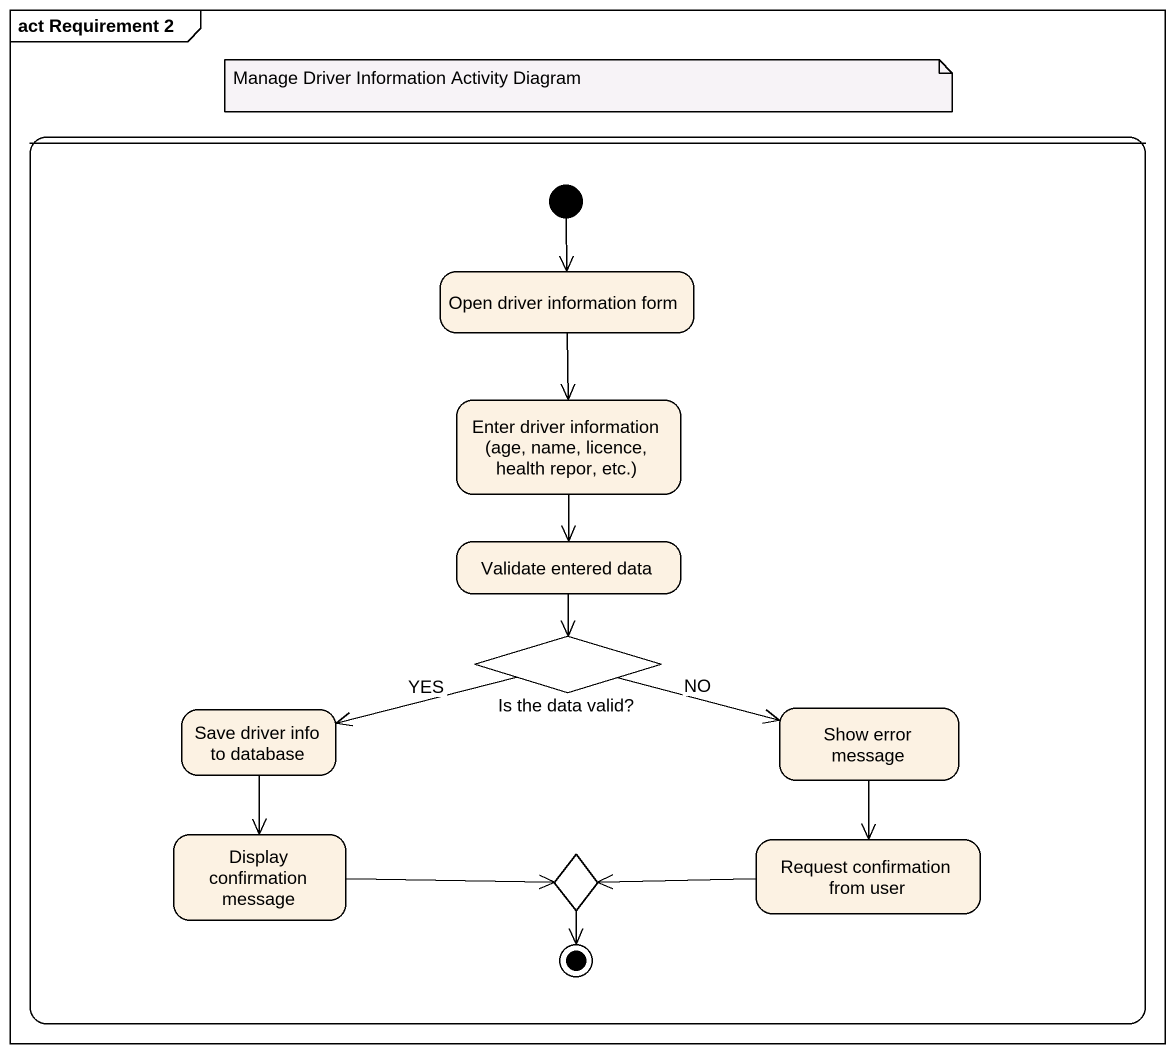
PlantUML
@startuml
mainframe act Requirement 2
hide empty description
state " " as state1 {
  state "Open driver information form" as Open_driver_information_form
  state "Enter driver information (age, name, licence, health repor, etc.)" as Enter_driver_information
  state "Validate entered data" as Validate_entered_data
  state "Is the data valid?" as Is_the_data_valid <<choice>>
  state "Save driver info to database" as Save_driver_info_to_database
  state "Show error message" as Show_error_message
  state "Display confirmation message" as Display_confirmation_message
  state choice1 <<choice>>
  state "Request confirmation from user" as Request_confirmation_from
  [*] --> Open_driver_information_form
  choice1 --> [*]
}
Open_driver_information_form --> Enter_driver_information
Enter_driver_information --> Validate_entered_data
Validate_entered_data --> Is_the_data_valid
Is_the_data_valid -left-> Save_driver_info_to_database : YES
Is_the_data_valid -right-> Show_error_message : NO
Save_driver_info_to_database --> Display_confirmation_message
Show_error_message --> Request_confirmation_from
Display_confirmation_message -right-> choice1
Request_confirmation_from -left-> choice1
note as N1
  Manage Driver Information Activity Diagram
end note
@enduml
